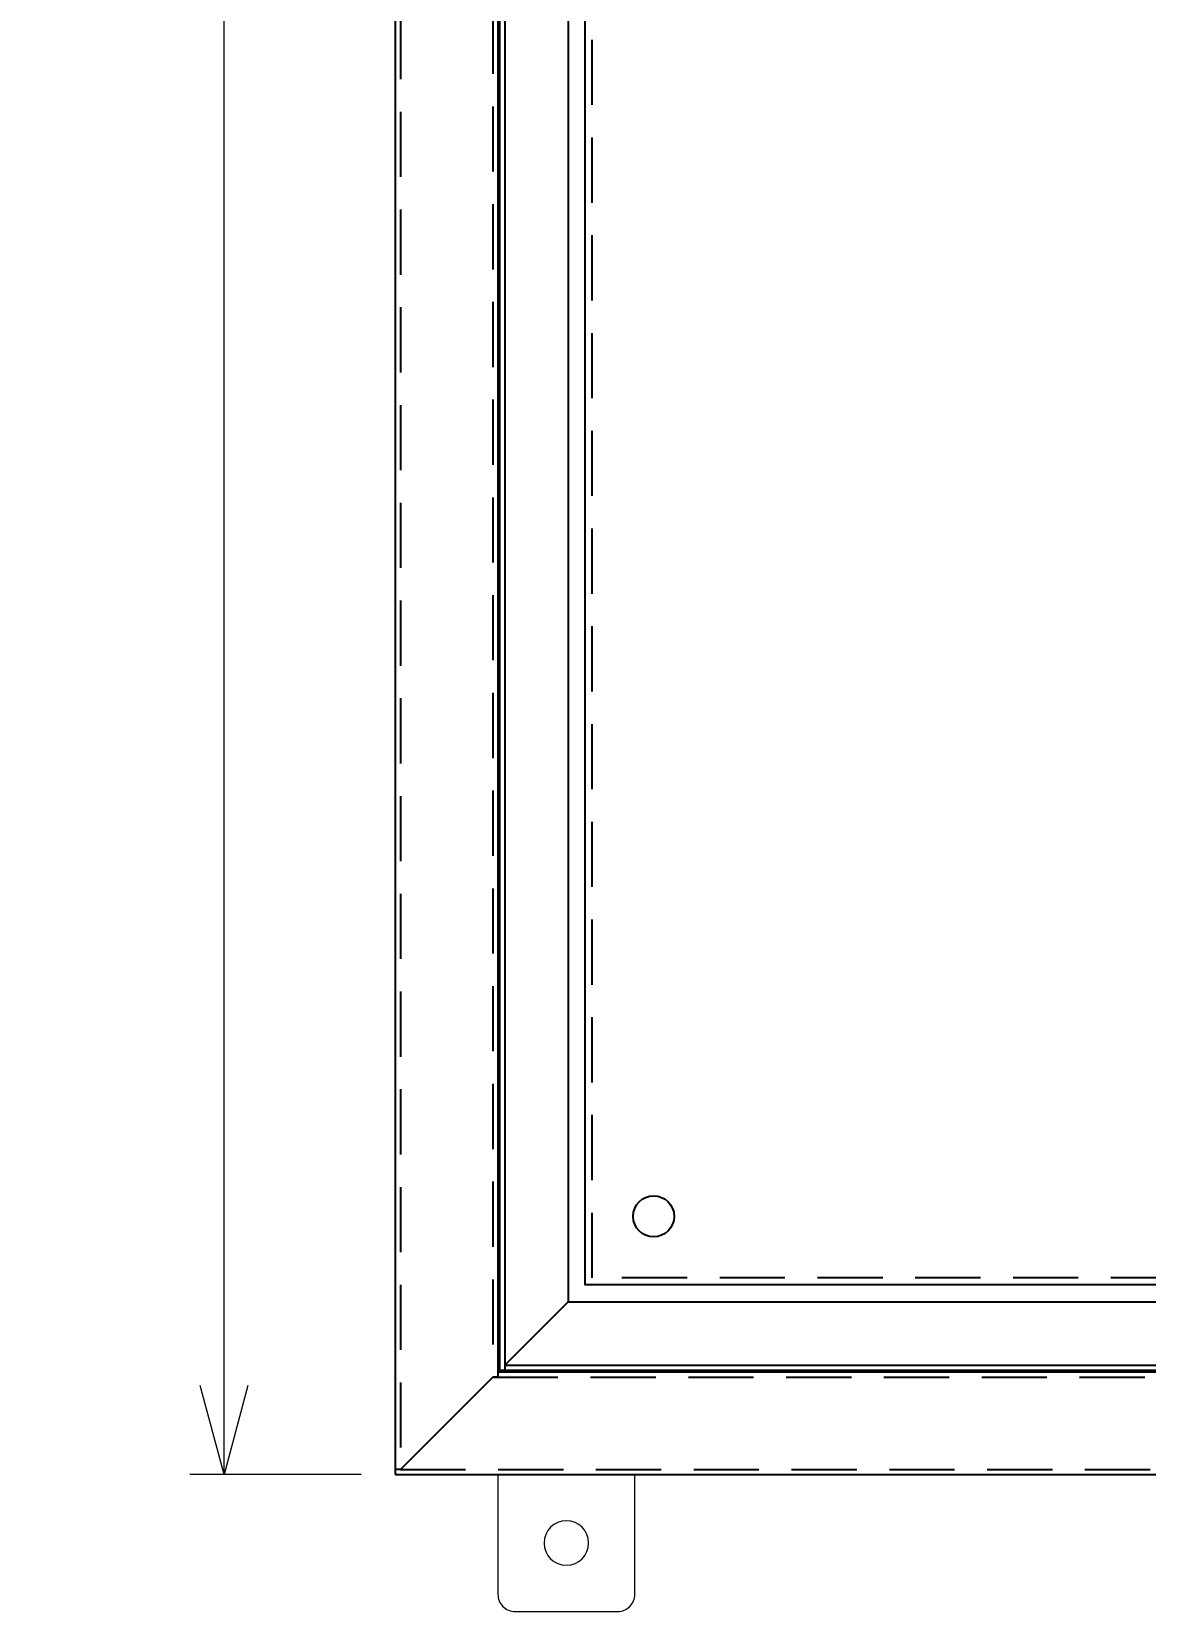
# Model space of a CAD drawing. Header units: millimetres. Extents: x 123558 to 149079, y -1073 to 14418.
# Drawn here: x 131602.1 to 131927.5, y 9732.9 to 10194.7 of the extents above; entities that cross this region are included whole.
import ezdxf

# ---------------------------------------------------------------- set-up
doc = ezdxf.new("R2010")
doc.units = ezdxf.units.MM
doc.header["$LTSCALE"] = 3
doc.linetypes.add('HIDDEN', pattern=[9.525, 6.35, -3.175])
doc.layers.add('0 TĂNG CỨNG', color=7, linetype='Continuous', lineweight=15)
doc.layers.add('@.VISIBLE', color=7, linetype='Continuous')
doc.styles.add('Ann_w01', font='romans.shx', dxfattribs={"width": 0.6, "bigfont": 'chineset.shx'})
doc.dimstyles.new('Dim 01_SC20', dxfattribs={"dimscale": 20, "dimtxt": 2, "dimasz": 1.3, "dimexe": 0.5, "dimexo": 0.5, "dimgap": 0.5, "dimtad": 1, "dimdec": 1, "dimzin": 12, "dimdsep": 46, "dimtxsty": 'Ann_w01', "dimblk": 'OPEN30', "dimcen": 1.5, "dimclrd": 6, "dimclre": 6, "dimclrt": 3, "dimadec": 1, "dimazin": 3, "dimtm": 1e-09, "dimtfac": 1, "dimtdec": 1, "dimtix": 1, "dimtmove": 0, "dimatfit": 3, "dimldrblk": 'OPEN30', "dimfxl": 1, "dimtolj": 1, "dimlwd": 20, "dimlwe": 20, "dimarcsym": 0})

# ---------------------------------------------------------------- blocks, each defined once
blk = doc.blocks.new('tai treo')
at = {"layer": '0 TĂNG CỨNG'}
blk.add_lwpolyline([(20, -20), (-20, -20), (-20, 15, -0.414214), (-15, 20), (15, 20, -0.414214), (20, 15)], format="xyb", close=True, dxfattribs=at)
blk.add_circle((0, 0), 6.5, dxfattribs=at)
blk = doc.blocks.new('_Open30')
at = {"color": 0, "linetype": 'ByBlock', "lineweight": -2}
for p, q in [((-1, 0.268), (0, 0)), ((0, 0), (-1, -0.268)), ((0, 0), (-1, 0))]:
    blk.add_line(p, q, dxfattribs=at)
blk = doc.blocks.new('*D225')
at = {"layer": '@.VISIBLE', "color": 6, "lineweight": 20, "transparency": 16777216}
for p, q in [((131698.35, 10972.89), (131648.35, 10972.89)), ((131658.35, 9798.89), (131658.35, 10946.89)), ((131698.35, 9772.89), (131648.35, 9772.89))]:
    blk.add_line(p, q, dxfattribs=at)
at = {"layer": 'Defpoints', "color": 0, "transparency": 16777216}
for p in [(131658.35, 10972.89), (131708.35, 10972.89), (131708.35, 9772.89)]:
    blk.add_point(p, dxfattribs=at)
at = {"layer": '@.VISIBLE', "color": 6, "lineweight": 20, "transparency": 16777216, "xscale": 26, "yscale": 26, "zscale": 26}
for p, rotation in [((131658.35, 10972.89), 90), ((131658.35, 9772.89), 270)]:
    blk.add_blockref('_Open30', p, dxfattribs=dict(at, rotation=rotation))
at = {"layer": '@.VISIBLE', "color": 3, "transparency": 16777216, "insert": (131628.35, 10372.89), "char_height": 40, "attachment_point": 5, "rotation": 90, "style": 'Ann_w01'}
blk.add_mtext('\\A1;1200', dxfattribs=at)

msp = doc.modelspace()

# ---------------------------------------------------------------- linework, layer by layer
at = {"layer": '@.VISIBLE'}
for points in [[(131708.35, 9772.89), (132508.35, 9772.89), (132508.35, 10972.89), (131708.35, 10972.89)], [(131738.35, 9802.89), (132478.35, 9802.89), (132478.35, 10942.89), (131738.35, 10942.89)]]:
    msp.add_lwpolyline(points, close=True, dxfattribs=at)
at = {"layer": '@.VISIBLE', "linetype": 'HIDDEN'}
for points in [[(131709.85, 9774.39), (132506.85, 9774.39), (132506.85, 10971.39), (131709.85, 10971.39)], [(131736.85, 9801.39), (132479.85, 9801.39), (132479.85, 10944.39), (131736.85, 10944.39)]]:
    msp.add_lwpolyline(points, close=True, dxfattribs=at)
at = {"layer": '@.VISIBLE', "color": 6}
for points in [[(131738.85, 9803.39), (132477.85, 9803.39), (132477.85, 10942.39), (131738.85, 10942.39)], [(131740.35, 9804.89), (132476.35, 9804.89), (132476.35, 10940.89), (131740.35, 10940.89)], [(131758.85, 9823.39), (132457.85, 9823.39), (132457.85, 10922.39), (131758.85, 10922.39)]]:
    msp.add_lwpolyline(points, close=True, dxfattribs=at)
at = {"layer": '@.VISIBLE', "color": 151}
msp.add_lwpolyline([(131763.85, 10917.39), (132452.85, 10917.39), (132452.85, 9828.39), (131763.85, 9828.39)], close=True, dxfattribs=at)
at = {"layer": '@.VISIBLE', "color": 151, "linetype": 'HIDDEN'}
msp.add_lwpolyline([(131765.85, 10915.39), (132450.85, 10915.39), (132450.85, 9830.39), (131765.85, 9830.39)], close=True, dxfattribs=at)
at = {"layer": '@.VISIBLE', "color": 6}
msp.add_lwpolyline([(131758.85, 9823.39), (131740.35, 9804.89), (131740.35, 9803.39)], dxfattribs=at)
at = {"layer": '@.VISIBLE'}
msp.add_lwpolyline([(131738.35, 9802.89), (131738.35, 9801.39), (131736.85, 9801.39), (131709.85, 9774.39), (131708.35, 9774.39)], dxfattribs=at)
at = {"layer": '@.VISIBLE', "color": 151}
msp.add_circle((131783.85, 9848.39), 6, dxfattribs=at)

# ---------------------------------------------------------------- block references
at = {"xscale": -1, "rotation": 180}
msp.add_blockref('tai treo', (131758.35, 9752.89), dxfattribs=at)

# ---------------------------------------------------------------- dimensions: what is measured, and where the dimension line sits
at = {"layer": '@.VISIBLE'}
dim = msp.add_linear_dim(base=(131658.35, 10972.89), p1=(131708.35, 9772.89), p2=(131708.35, 10972.89), angle=90, dimstyle='Dim 01_SC20', dxfattribs=at)
dim.commit()
dim.dimension.update_dxf_attribs({"geometry": '*D225', "text_midpoint": (131628.35, 10372.89)})

doc.saveas('drawing.dxf')
